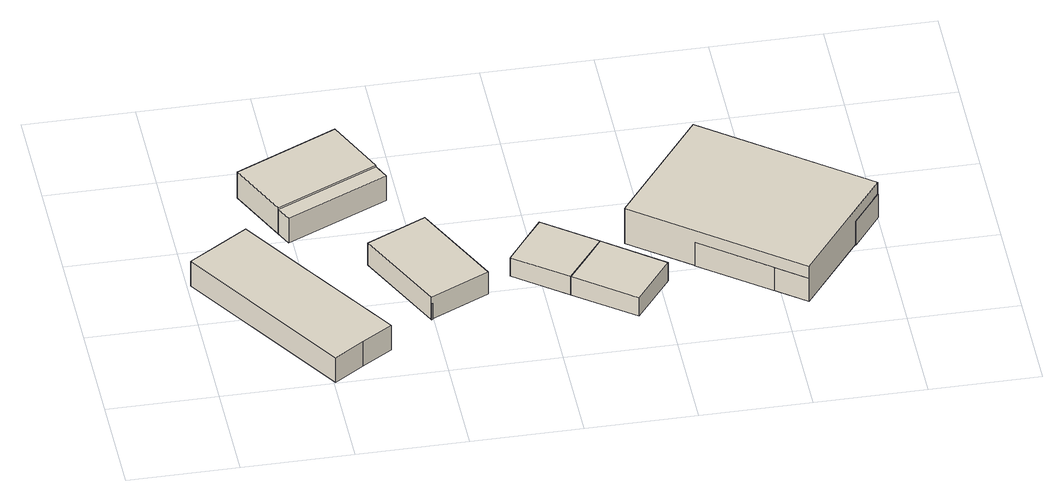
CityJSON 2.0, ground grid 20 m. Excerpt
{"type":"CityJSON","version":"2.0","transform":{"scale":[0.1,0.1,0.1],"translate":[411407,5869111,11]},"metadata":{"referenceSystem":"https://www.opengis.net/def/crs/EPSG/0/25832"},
"CityObjects":{
"building1":{"type":"Building","attributes":{"Gemeindeschluessel":"03454033","AbsoluteHoehe":"11.915","MittlereTraufHoehe":"16.648","Firsthoehe":"18.752","function":"31001_2720","roofType":"3100","measuredHeight":6.84},"address":[{"country":"Germany","locality":"Lorup"}],"geometry":[{"type":"MultiSurface","lod":"1","boundaries":[[[0,1,2,3,4,5,6]],[[7,8,9,10,11,12,13]],[[7,13,6,5]],[[8,7,5,4]],[[9,8,4,3]],[[10,9,3,2]],[[11,10,2,1]],[[12,11,1,0]],[[13,12,0,6]]]}]},
"building2":{"type":"Building","attributes":{"Gemeindeschluessel":"03454033","AbsoluteHoehe":"12.208","MittlereTraufHoehe":"17.206","Firsthoehe":"18.52","function":"31001_2720","roofType":"3100","measuredHeight":6.31},"address":[{"country":"Germany","locality":"Lorup"}],"geometry":[{"type":"MultiSurface","lod":"1","boundaries":[[[14,15,16,17]],[[18,19,20,21]],[[18,21,17,16]],[[19,18,16,15]],[[20,19,15,14]],[[21,20,14,17]]]}]},
"building3":{"type":"Building","attributes":{"Gemeindeschluessel":"03454033","AbsoluteHoehe":"12.202","MittlereTraufHoehe":"17.611","Firsthoehe":"18.327","function":"51009_1610","roofType":"2100","measuredHeight":6.12},"address":[{"country":"Germany","locality":"Lorup"}],"geometry":[{"type":"MultiSurface","lod":"1","boundaries":[[[22,23,24,25]],[[18,21,26,27]],[[18,27,25,24]],[[21,18,24,23]],[[26,21,23,22]],[[27,26,22,25]]]}]},
"building4":{"type":"Building","attributes":{"Gemeindeschluessel":"03454033","AbsoluteHoehe":"12.149","MittlereTraufHoehe":"16.027","Firsthoehe":"17.753","function":"31001_2000","roofType":"3100","measuredHeight":5.6},"address":[{"country":"Germany","locality":"Lorup"}],"children":["building4-1"],"geometry":[{"type":"MultiSurface","lod":"1","boundaries":[[[28,29,30,31]],[[32,33,34,35]],[[30,36,37,38,35,31]],[[33,32,30,29]],[[34,33,29,28]],[[35,34,28,31]],[[36,32,38,37]]]}]},
"building4-1":{"type":"BuildingPart","attributes":{"BezugspunktDach":"4000","AbsoluteHoehe":"12.149","MittlereTraufHoehe":"15.649","Firsthoehe":"15.649","measuredHeight":3.5},"parents":["building4"],"geometry":[{"type":"MultiSurface","lod":"1","boundaries":[[[39,40,37,36]],[[38,41,42,32]],[[38,32,36,37]],[[41,38,37,40]],[[42,41,40,39]],[[32,42,39,36]]]}]},
"building5":{"type":"Building","attributes":{"Gemeindeschluessel":"03454033","AbsoluteHoehe":"12.18","MittlereTraufHoehe":"15.937","Firsthoehe":"16.944","function":"31001_2000","roofType":"3100","measuredHeight":4.76},"address":[{"country":"Germany","locality":"Lorup"}],"geometry":[{"type":"MultiSurface","lod":"1","boundaries":[[[43,44,45,46,47,48]],[[49,50,51,52,53,54]],[[49,54,48,47]],[[50,49,47,46]],[[51,50,46,45]],[[52,51,45,44]],[[53,52,44,43]],[[54,53,43,48]]]}]},
"building6":{"type":"Building","attributes":{"Gemeindeschluessel":"03454033","AbsoluteHoehe":"12.229","MittlereTraufHoehe":"15.534","Firsthoehe":"16.944","function":"31001_2000","roofType":"3100","measuredHeight":4.71},"address":[{"country":"Germany","locality":"Lorup"}],"geometry":[{"type":"MultiSurface","lod":"1","boundaries":[[[43,55,56,45]],[[57,58,53,51]],[[57,51,45,56]],[[58,57,56,55]],[[53,58,55,43]],[[51,53,43,45]]]}]},
"building7":{"type":"Building","attributes":{"Gemeindeschluessel":"03454033","AbsoluteHoehe":"11.996","MittlereTraufHoehe":"17.091","Firsthoehe":"22.339","function":"31001_2720","roofType":"3100","measuredHeight":10.34},"address":[{"country":"Germany","locality":"Lorup"}],"children":["building7-1","building7-2"],"geometry":[{"type":"MultiSurface","lod":"1","boundaries":[[[59,60,61,62]],[[63,64,65,66]],[[63,66,62,61]],[[60,64,67,68,69,61]],[[59,65,70,71,72,60]],[[66,65,59,62]],[[68,67,63,69]],[[71,70,64,72]]]}]},
"building7-1":{"type":"BuildingPart","attributes":{"AbsoluteHoehe":"11.996","MittlereTraufHoehe":"17.091","Firsthoehe":"17.091","roofType":"1000","measuredHeight":5.09},"parents":["building7"],"geometry":[{"type":"MultiSurface","lod":"1","boundaries":[[[68,73,74,69]],[[75,76,67,63]],[[75,63,69,74]],[[76,75,74,73]],[[67,76,73,68]],[[63,67,68,69]]]}]},
"building7-2":{"type":"BuildingPart","attributes":{"AbsoluteHoehe":"11.996","MittlereTraufHoehe":"17.091","Firsthoehe":"17.091","roofType":"1000","measuredHeight":5.09},"parents":["building7"],"geometry":[{"type":"MultiSurface","lod":"1","boundaries":[[[71,77,72]],[[78,70,64]],[[78,64,72,77]],[[70,78,77,71]],[[64,70,71,72]]]}]}
},
"vertices":[
[203,2,63],[258,38,63],[313,73,63],[177,283,63],[115,380,63],[60,344,63],[6,309,63],[60,344,9],[115,380,9],[177,283,9],[313,73,9],[258,38,9],[203,2,9],[6,309,9],
[314,617,69],[128,530,69],[179,420,69],[365,506,69],[179,420,12],[128,530,12],[314,617,12],[365,506,12],
[378,478,66],[365,506,66],[179,420,66],[192,392,66],[378,478,12],[192,392,12],
[424,361,59],[315,309,59],[395,141,59],[504,193,59],[395,141,11],[315,309,11],[424,361,11],[504,193,11],[395,141,46],[397,142,46],[397,142,11],
[396,140,46],[398,141,46],[398,141,11],[396,140,11],
[643,164,52],[677,208,52],[710,252,52],[617,322,52],[583,278,52],[550,234,52],[583,278,12],[617,322,12],[710,252,12],[677,208,12],[643,164,12],[550,234,12],
[748,85,52],[814,172,52],[814,172,12],[748,85,12],
[760,290,87],[1043,75,87],[1200,283,87],[917,497,87],[1200,283,10],[1043,75,10],[760,290,10],[917,497,10],[1149,216,10],[1149,216,61],[1200,283,61],[868,208,10],[868,208,61],[1043,75,61],
[1150,215,61],[1201,282,61],[1201,282,10],[1150,215,10],
[868,207,61],[868,207,10]
]}
